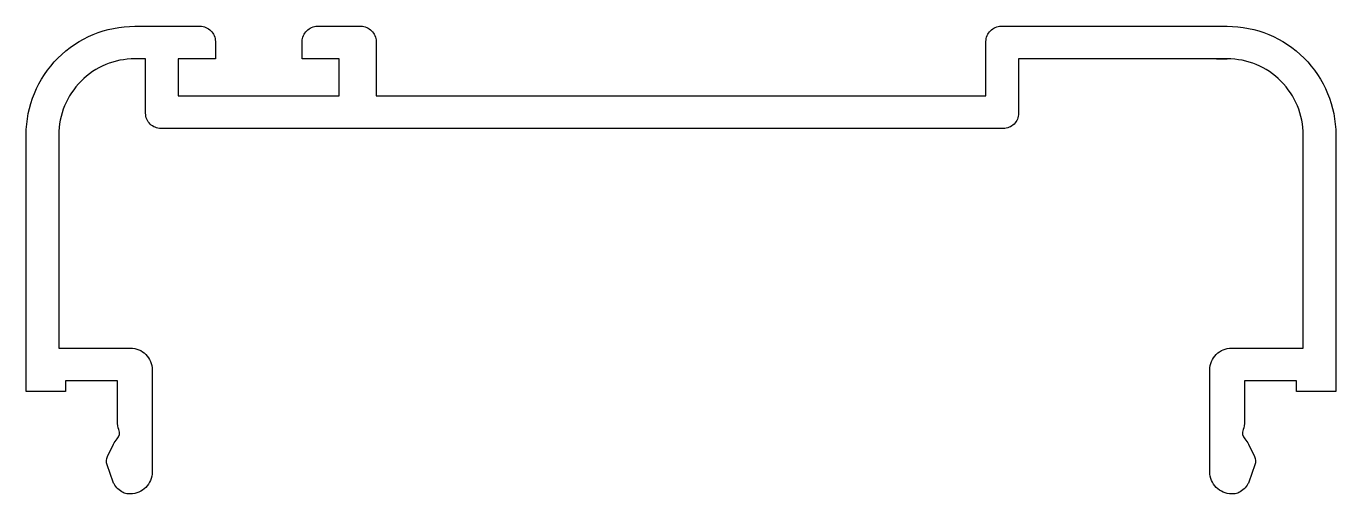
# Model space of a CAD drawing. Extents: x 441.1 to 501.4, y 239.3 to 260.8.
import ezdxf

# ---------------------------------------------------------------- set-up
doc = ezdxf.new("R2010")
doc.units = 0
doc.layers.add('ANA', color=220, linetype='CONTINUOUS')

msp = doc.modelspace()

# ---------------------------------------------------------------- linework, layer by layer
at = {"layer": 'ANA', "color": 0}
msp.add_lwpolyline([(496.421, 259.282), (486.811, 259.282), (486.811, 256.78, -0.414214), (486.111, 256.08), (471.271, 256.08), (447.321, 256.08, -0.414214), (446.621, 256.78), (446.621, 259.282), (446.121, 259.282, 0.414214), (442.621, 255.782), (442.621, 245.982), (445.921, 245.982, -0.414214), (446.921, 244.982), (446.921, 240.282, -0.414214), (445.921, 239.282), (445.811, 239.282, -0.119624), (445.582, 239.338, -0.147349), (445.167, 239.739, -0.04241), (445.132, 239.816), (444.85, 240.615, -0.200369), (444.871, 241), (445.143, 241.561, -0.075548), (445.313, 241.809, 0.291086), (445.392, 242.23, -0.09535), (445.321, 242.602), (445.321, 244.482), (442.929, 244.482), (442.929, 243.982), (441.121, 243.982), (441.121, 255.782, -0.414214), (446.121, 260.782), (447.121, 260.782), (449.131, 260.782, -0.414214), (449.831, 260.082), (449.831, 259.282), (448.121, 259.282), (448.121, 257.58), (455.531, 257.58), (455.531, 259.282), (453.831, 259.282), (453.831, 260.082, -0.414214), (454.531, 260.782), (456.531, 260.782, -0.414214), (457.231, 260.082), (457.231, 257.58), (471.271, 257.58), (485.311, 257.58), (485.311, 260.082, -0.414214), (486.011, 260.782), (496.421, 260.782, -0.414214), (501.421, 255.782), (501.421, 243.982), (499.613, 243.982), (499.613, 244.482), (497.221, 244.482), (497.221, 242.602, -0.09535), (497.15, 242.23, 0.291086), (497.229, 241.809, -0.075548), (497.399, 241.561), (497.671, 241, -0.200369), (497.692, 240.615), (497.41, 239.816, -0.04241), (497.375, 239.739, -0.147349), (496.96, 239.338, -0.119624), (496.731, 239.282), (496.621, 239.282, -0.414214), (495.621, 240.282), (495.621, 244.982, -0.414214), (496.621, 245.982), (499.921, 245.982), (499.921, 255.782, 0.414214), (496.421, 259.282), (495.921, 259.282)], format="xyb", close=True, dxfattribs=at)

doc.saveas('drawing.dxf')
